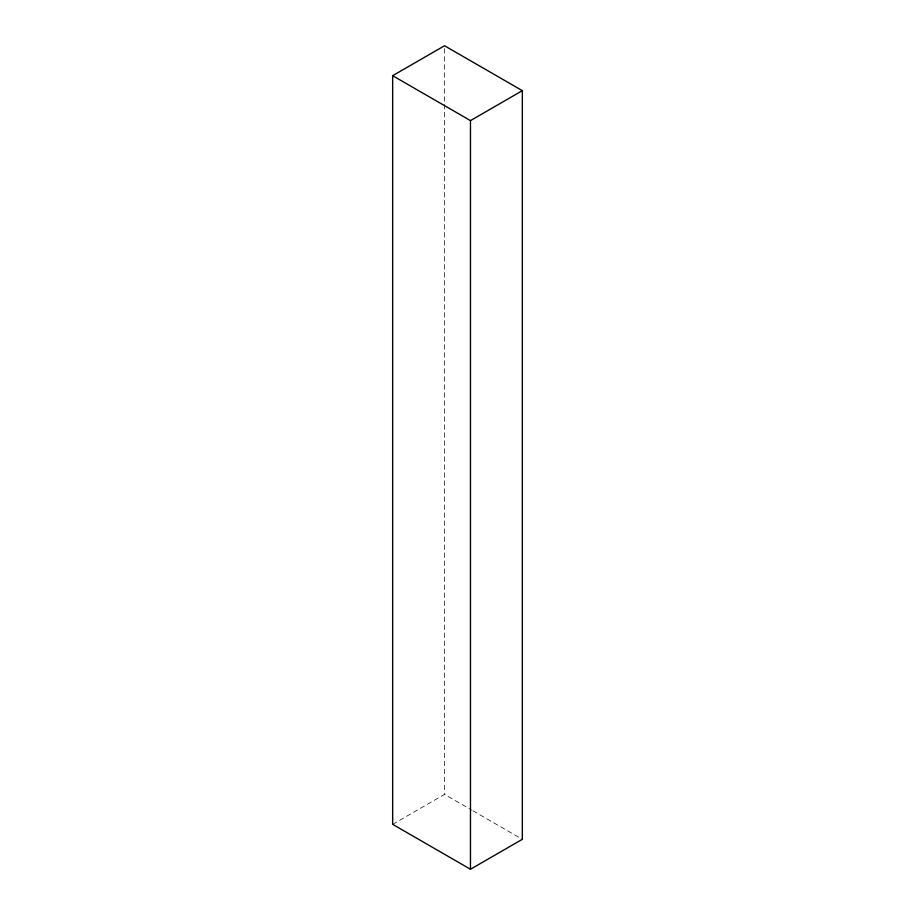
<?xml version="1.0" encoding="UTF-8"?>
<svg xmlns="http://www.w3.org/2000/svg" width="915" height="915" viewBox="0 0 915 915"><rect width="100%" height="100%" fill="white"/><g stroke="black" fill="none" stroke-linecap="round" stroke-linejoin="round"><path stroke-width="0.69" stroke-dasharray="4.58 3.43" d="M392.661 824.335L444.53 794.392L471.705 810.072M472.941 810.782L522.339 839.307M444.53 48.609L444.53 102.903M444.53 104.321L444.53 794.392"/><path stroke-width="1.37" d="M392.661 75.693L444.53 45.75L522.339 90.665L522.339 839.307L470.47 869.25L392.661 824.335L392.661 75.693L470.47 120.608L522.339 90.665M470.47 120.608L470.47 869.25"/></g></svg>
